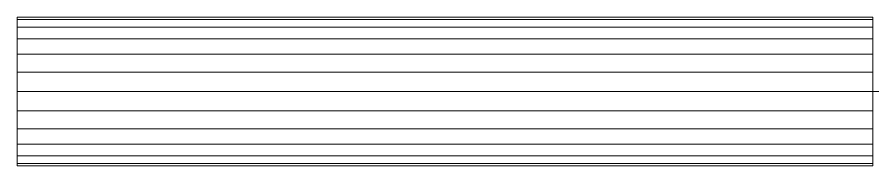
# Model space of a CAD drawing. Header units: inches. Extents: x -3326 to -59, y 8 to 1043.
# Drawn here: x -510.57 to -493.98, y 324.56 to 327.44 of the extents above; entities that cross this region are included whole.
import ezdxf

# ---------------------------------------------------------------- set-up
doc = ezdxf.new("R2010")
doc.units = ezdxf.units.IN
doc.header["$MEASUREMENT"] = 0
doc.layers.add('F-SPRN', color=10, linetype='Continuous', lineweight=9)

msp = doc.modelspace()

# ---------------------------------------------------------------- linework, layer by layer
at = {"layer": 'F-SPRN', "color": 1}
for p in [(-510.57, 326, 964), (-510.57, 326, 964), (-488, 326, 964)]:
    msp.add_line(p, (-493.984, 326, 964), dxfattribs=at)

# ---------------------------------------------------------------- meshes
mesh = msp.add_polyface(dxfattribs=at)
corners = [(-510.57, 324.562, 964), (-510.57, 324.611, 964.372), (-510.57, 324.755, 964.719), (-510.57, 324.984, 965.016), (-510.57, 325.281, 965.245), (-510.57, 325.628, 965.389), (-510.57, 326, 965.437), (-510.57, 326.372, 965.389), (-510.57, 326.719, 965.245), (-510.57, 327.016, 965.016), (-510.57, 327.245, 964.719), (-510.57, 327.389, 964.372), (-510.57, 327.438, 964), (-510.57, 327.389, 963.628), (-510.57, 327.245, 963.281), (-510.57, 327.016, 962.984), (-510.57, 326.719, 962.755), (-510.57, 326.372, 962.611), (-510.57, 326, 962.562), (-510.57, 325.628, 962.611), (-510.57, 325.281, 962.755), (-510.57, 324.984, 962.984), (-510.57, 324.755, 963.281), (-510.57, 324.611, 963.628)]
mesh.append_faces([[corners[k] for k in face] for face in [(13, 16, 10, 11)]], dxfattribs={"vtx0": -1, "vtx1": -1, "vtx3": -1, "color": 1})
mesh.append_faces([[corners[k] for k in face] for face in [(20, 4, 5), (8, 16, 17, 7)]], dxfattribs={"vtx0": -1, "vtx2": -1, "color": 1})
mesh.append_faces([[corners[k] for k in face] for face in [(21, 22, 20), (12, 13, 11)]], dxfattribs={"vtx1": -1, "color": 1})
mesh.append_faces([[corners[k] for k in face] for face in [(22, 23, 2, 20), (19, 20, 5, 17)]], dxfattribs={"vtx1": -1, "vtx2": -1, "vtx3": -1, "color": 1})
mesh.append_faces([[corners[k] for k in face] for face in [(17, 18, 19), (14, 15, 16, 13)]], dxfattribs={"vtx2": -1, "color": 1})
mesh.append_faces([[corners[k] for k in face] for face in [(2, 3, 4, 20), (5, 6, 7, 17), (8, 9, 10, 16)]], dxfattribs={"vtx2": -1, "vtx3": -1, "color": 1})
mesh.append_faces([[corners[k] for k in face] for face in [(23, 0, 1, 2)]], dxfattribs={"vtx3": -1, "color": 1})
mesh = msp.add_polyface(dxfattribs=at)
corners = [(-510.57, 327.438, 964), (-510.57, 327.389, 964.372), (-510.57, 327.245, 964.719), (-510.57, 327.016, 965.016), (-510.57, 326.719, 965.245), (-510.57, 326.372, 965.389), (-510.57, 326, 965.437), (-493.984, 326, 965.437), (-493.984, 326.372, 965.389), (-493.984, 326.719, 965.245), (-493.984, 327.016, 965.016), (-493.984, 327.245, 964.719), (-493.984, 327.389, 964.372), (-493.984, 327.438, 964)]
mesh.append_faces([[corners[k] for k in face] for face in [(7, 8, 5, 6)]], dxfattribs={"vtx1": -1, "color": 1})
mesh.append_faces([[corners[k] for k in face] for face in [(8, 9, 4, 5), (3, 4, 9, 10), (11, 12, 1, 2), (2, 3, 10, 11)]], dxfattribs={"vtx1": -1, "vtx3": -1, "color": 1})
mesh.append_faces([[corners[k] for k in face] for face in [(12, 13, 0, 1)]], dxfattribs={"vtx3": -1, "color": 1})
mesh = msp.add_polyface(dxfattribs=at)
corners = [(-510.57, 326, 962.562), (-510.57, 326.372, 962.611), (-510.57, 326.719, 962.755), (-510.57, 327.016, 962.984), (-510.57, 327.245, 963.281), (-510.57, 327.389, 963.628), (-510.57, 327.438, 964), (-493.984, 327.438, 964), (-493.984, 327.389, 963.628), (-493.984, 327.245, 963.281), (-493.984, 327.016, 962.984), (-493.984, 326.719, 962.755), (-493.984, 326.372, 962.611), (-493.984, 326, 962.562)]
mesh.append_faces([[corners[k] for k in face] for face in [(7, 8, 5, 6)]], dxfattribs={"vtx1": -1, "color": 1})
mesh.append_faces([[corners[k] for k in face] for face in [(8, 9, 4, 5), (3, 4, 9, 10), (11, 12, 1, 2), (2, 3, 10, 11)]], dxfattribs={"vtx1": -1, "vtx3": -1, "color": 1})
mesh.append_faces([[corners[k] for k in face] for face in [(12, 13, 0, 1)]], dxfattribs={"vtx3": -1, "color": 1})
mesh = msp.add_polyface(dxfattribs=at)
corners = [(-493.984, 324.562, 964), (-493.984, 324.611, 963.628), (-493.984, 324.755, 963.281), (-493.984, 324.984, 962.984), (-493.984, 325.281, 962.755), (-493.984, 325.628, 962.611), (-493.984, 326, 962.562), (-493.984, 326.372, 962.611), (-493.984, 326.719, 962.755), (-493.984, 327.016, 962.984), (-493.984, 327.245, 963.281), (-493.984, 327.389, 963.628), (-493.984, 327.438, 964), (-493.984, 327.389, 964.372), (-493.984, 327.245, 964.719), (-493.984, 327.016, 965.016), (-493.984, 326.719, 965.245), (-493.984, 326.372, 965.389), (-493.984, 326, 965.437), (-493.984, 325.628, 965.389), (-493.984, 325.281, 965.245), (-493.984, 324.984, 965.016), (-493.984, 324.755, 964.719), (-493.984, 324.611, 964.372)]
mesh.append_faces([[corners[k] for k in face] for face in [(1, 23, 0), (10, 8, 9)]], dxfattribs={"vtx0": -1, "color": 1})
mesh.append_faces([[corners[k] for k in face] for face in [(11, 14, 8, 10)]], dxfattribs={"vtx0": -1, "vtx1": -1, "vtx2": -1, "color": 1})
mesh.append_faces([[corners[k] for k in face] for face in [(19, 4, 5, 7)]], dxfattribs={"vtx0": -1, "vtx2": -1, "vtx3": -1, "color": 1})
mesh.append_faces([[corners[k] for k in face] for face in [(19, 20, 4)]], dxfattribs={"vtx1": -1, "vtx2": -1, "color": 1})
mesh.append_faces([[corners[k] for k in face] for face in [(1, 2, 22, 23), (7, 8, 16, 17)]], dxfattribs={"vtx1": -1, "vtx3": -1, "color": 1})
mesh.append_faces([[corners[k] for k in face] for face in [(5, 6, 7)]], dxfattribs={"vtx2": -1, "color": 1})
mesh.append_faces([[corners[k] for k in face] for face in [(2, 3, 4, 22), (20, 21, 22, 4), (17, 18, 19, 7), (14, 15, 16, 8)]], dxfattribs={"vtx2": -1, "vtx3": -1, "color": 1})
mesh.append_faces([[corners[k] for k in face] for face in [(11, 12, 13, 14)]], dxfattribs={"vtx3": -1, "color": 1})
mesh = msp.add_polyface(dxfattribs=at)
corners = [(-510.57, 326, 965.437), (-510.57, 325.628, 965.389), (-510.57, 325.281, 965.245), (-510.57, 324.984, 965.016), (-510.57, 324.755, 964.719), (-510.57, 324.611, 964.372), (-510.57, 324.562, 964), (-493.984, 324.562, 964), (-493.984, 324.611, 964.372), (-493.984, 324.755, 964.719), (-493.984, 324.984, 965.016), (-493.984, 325.281, 965.245), (-493.984, 325.628, 965.389), (-493.984, 326, 965.437)]
mesh.append_faces([[corners[k] for k in face] for face in [(8, 9, 4, 5), (3, 4, 9, 10), (11, 12, 1, 2), (2, 3, 10, 11)]], dxfattribs={"vtx1": -1, "vtx3": -1, "color": 1})
mesh.append_faces([[corners[k] for k in face] for face in [(6, 7, 8, 5)]], dxfattribs={"vtx2": -1, "color": 1})
mesh.append_faces([[corners[k] for k in face] for face in [(12, 13, 0, 1)]], dxfattribs={"vtx3": -1, "color": 1})
mesh = msp.add_polyface(dxfattribs=at)
corners = [(-510.57, 324.562, 964), (-510.57, 324.611, 963.628), (-510.57, 324.755, 963.281), (-510.57, 324.984, 962.984), (-510.57, 325.281, 962.755), (-510.57, 325.628, 962.611), (-510.57, 326, 962.562), (-493.984, 326, 962.562), (-493.984, 325.628, 962.611), (-493.984, 325.281, 962.755), (-493.984, 324.984, 962.984), (-493.984, 324.755, 963.281), (-493.984, 324.611, 963.628), (-493.984, 324.562, 964)]
mesh.append_faces([[corners[k] for k in face] for face in [(7, 8, 5, 6)]], dxfattribs={"vtx1": -1, "color": 1})
mesh.append_faces([[corners[k] for k in face] for face in [(8, 9, 4, 5), (3, 4, 9, 10), (11, 12, 1, 2), (2, 3, 10, 11)]], dxfattribs={"vtx1": -1, "vtx3": -1, "color": 1})
mesh.append_faces([[corners[k] for k in face] for face in [(12, 13, 0, 1)]], dxfattribs={"vtx3": -1, "color": 1})

doc.saveas('drawing.dxf')
